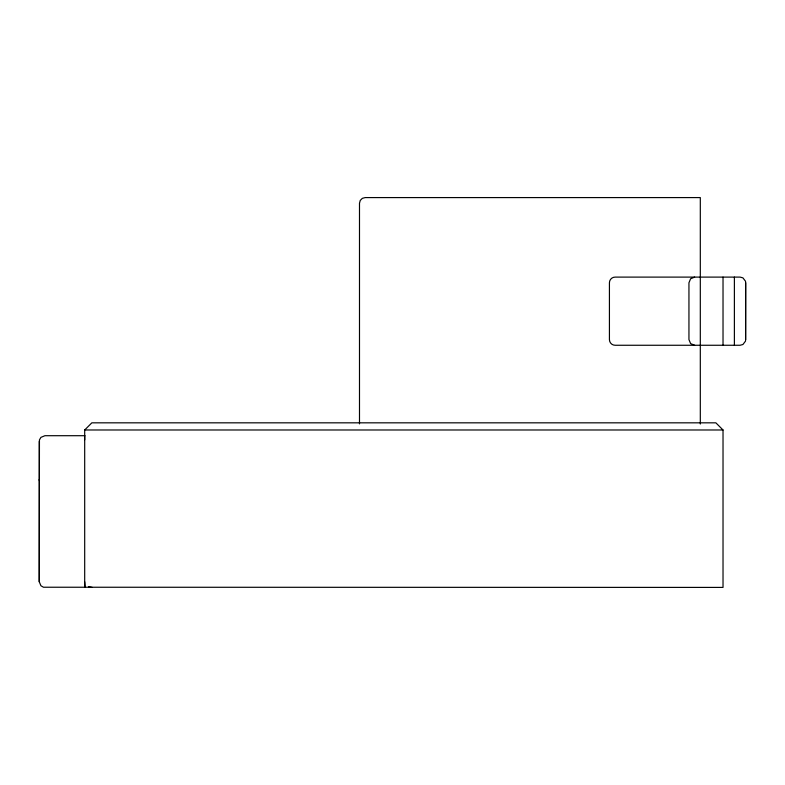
<?xml version="1.0" encoding="UTF-8"?>
<svg xmlns="http://www.w3.org/2000/svg" width="785" height="785" viewBox="0 0 785 785"><rect width="100%" height="100%" fill="white"/><g stroke="black" fill="none" stroke-linecap="round" stroke-linejoin="round"><path stroke-width="1.18" d="M84.692 587.415L84.692 429.984L91.845 422.83L715.871 422.83L723.024 429.984L723.024 587.415L43.46 587.229L40.918 585.757L39.25 581.744L39.446 439.914L40.918 437.373L44.931 435.704L84.888 435.704M84.692 439.914L84.692 435.704M745.632 281.864L745.613 340.16L745.681 282.786M745.554 341.053L742.914 344.507L740.069 345.263L615.106 345.263A5.681 5.681 0 0 1 609.425 339.591L609.425 282.786A5.681 5.681 0 0 1 615.106 277.105L740.069 277.105L742.914 277.861L745.554 281.315M694.627 277.105L690.614 278.763L688.945 282.786L688.945 339.591L690.614 343.604L694.627 345.263M84.692 429.984L723.024 429.984M92.267 587.415L88.479 586.66M85.172 587.415L84.692 581.744M39.25 479.498L39.446 480.969M734.387 277.105L734.387 345.263M723.024 277.105L723.024 345.263M700.308 424.037L700.308 197.584L365.172 197.584L362.336 198.34L360.256 200.42L359.491 203.256L359.491 423.89M39.25 441.386L39.25 581.744"/></g></svg>
